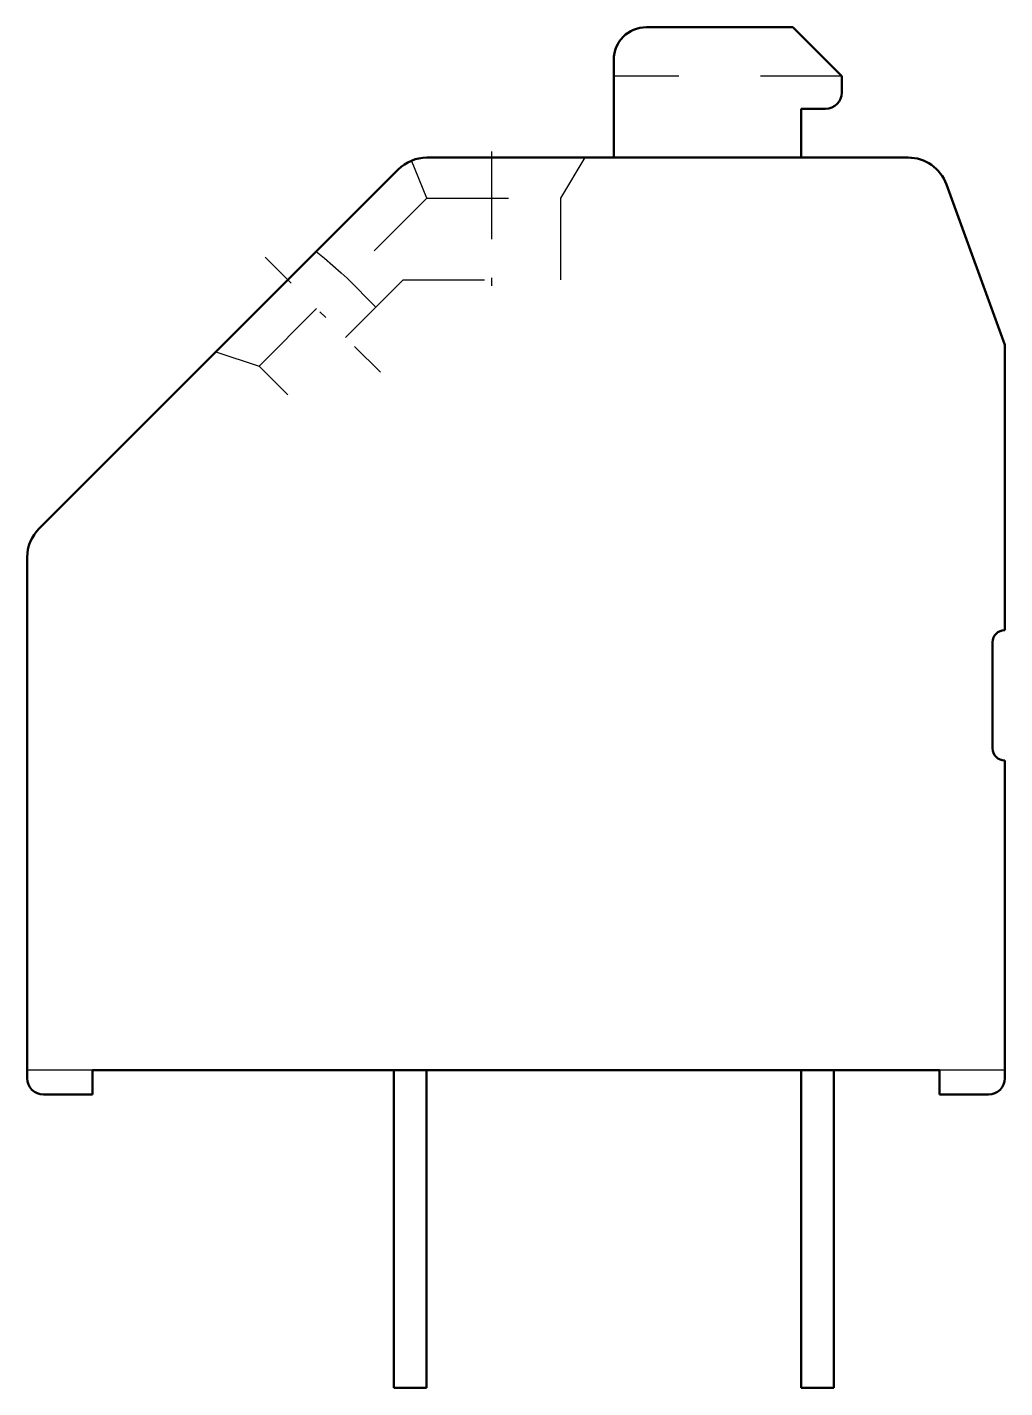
# Model space of a CAD drawing. Header units: millimetres. Extents: x -4.7 to 7.3, y -3.6 to 13.1.
import ezdxf

# ---------------------------------------------------------------- set-up
doc = ezdxf.new("R2010")
doc.units = ezdxf.units.MM
doc.linetypes.add('Center', pattern=[1.5, 0.45, -0.5, 0.05, -0.5])
doc.linetypes.add('Dashed', pattern=[2, 1, -1])
for name, color, linetype, lineweight in [('AM_0', 7, 'Continuous', 50), ('AM_3', 7, 'Dashed', 25), ('AM_7', 7, 'Center', 25)]:
    doc.layers.add(name, color=color, linetype=linetype, lineweight=lineweight)

msp = doc.modelspace()

# ---------------------------------------------------------------- linework, layer by layer
at = {"layer": 'AM_0'}
for p, q in [((2.9, 13.1), (4.7, 13.1)), ((4.7, 13.1), (5.3, 12.5)), ((2.5, 11.5), (2.5, 12.7)), ((5.3, 12.5), (5.3, 12.3)), ((4.8, 12.1), (4.8, 11.5)), ((5.1, 12.1), (4.8, 12.1)), ((0.207, 11.5), (6.113, 11.5)), ((-4.554, 6.946), (-0.146, 11.354)), ((6.583, 11.171), (7.3, 9.2)), ((7.3, 9.2), (7.3, 5.7)), ((-4.7, 0.2), (-4.7, 6.593)), ((7.15, 5.55), (7.15, 4.25)), ((7.3, 4.1), (7.3, 0.2)), ((6.5, 0.3), (-3.9, 0.3)), ((-3.9, 0.3), (-3.9, 0)), ((-0.2, -3.6), (-0.2, 0.3)), ((0.2, -3.6), (0.2, 0.3)), ((4.8, -3.6), (4.8, 0.3)), ((5.2, -3.6), (5.2, 0.3)), ((6.5, 0), (6.5, 0.3)), ((-3.9, 0), (-4.5, 0)), ((7.1, 0), (6.5, 0)), ((-0.2, -3.6), (0.2, -3.6)), ((4.8, -3.6), (5.2, -3.6))]:
    msp.add_line(p, q, dxfattribs=at)
for centre, radius, start, end in [((2.9, 12.7), 0.4, 90, 180), ((5.1, 12.3), 0.2, 270, 0), ((0.207, 11), 0.5, 90, 135), ((6.113, 11), 0.5, 20, 90), ((-4.2, 6.593), 0.5, 135, 180), ((7.3, 5.55), 0.15, 90, 180), ((7.3, 4.25), 0.15, 180, 270), ((-4.5, 0.2), 0.2, 180, 270), ((7.1, 0.2), 0.2, 270, 0)]:
    msp.add_arc(centre, radius, start, end, dxfattribs=at)
at = {"layer": 'AM_3'}
for p, q in [((5.3, 12.5), (2.5, 12.5)), ((0.207, 11), (0.016, 11.462)), ((1, 11.5), (1, 10)), ((1.85, 11), (2.15, 11.5)), ((-1.854, 8.939), (0.207, 11)), ((0.207, 11), (1.85, 11)), ((1.85, 10), (1.85, 11)), ((-0.086, 10), (-1.5, 8.586)), ((-0.774, 10.019), (-0.42, 9.665)), ((-0.086, 10), (1.85, 10)), ((-2.384, 9.116), (-1.854, 8.939)), ((-1.854, 8.939), (-1.5, 8.586)), ((-3.9, 0.3), (-4.7, 0.3)), ((7.3, 0.3), (6.5, 0.3))]:
    msp.add_line(p, q, dxfattribs=at)
msp.add_lwpolyline([(-1.154, 10.346), (-1.05, 10.265), (-0.947, 10.177), (-0.845, 10.086), (-0.774, 10.019)], dxfattribs=at)
at = {"layer": 'AM_7'}
for p, q in [((1, 11.575), (1, 9.925)), ((-0.364, 8.864), (-2.017, 10.517))]:
    msp.add_line(p, q, dxfattribs=at)

doc.saveas('drawing.dxf')
